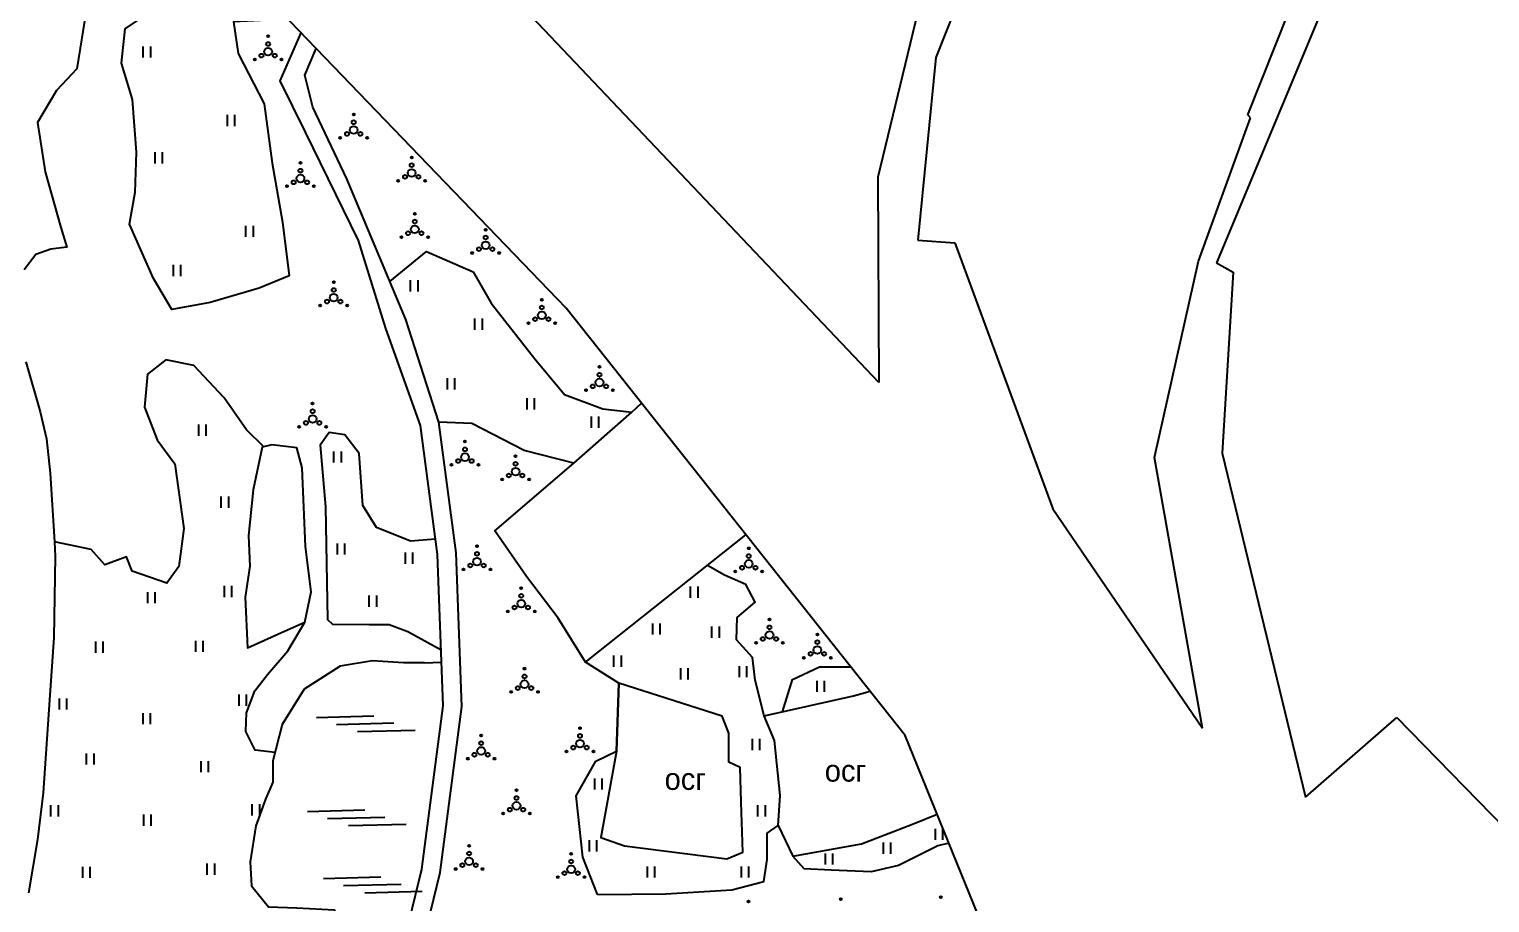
# Model space of a CAD drawing. Header units: millimetres. Extents: x 1379499 to 1411715, y 5652947 to 5671991.
# Drawn here: x 1402090.7 to 1402561.2, y 5660694.8 to 5660976 of the extents above; entities that cross this region are included whole.
import ezdxf

# ---------------------------------------------------------------- set-up
doc = ezdxf.new("R2010")
doc.units = ezdxf.units.MM
doc.layers.add('_5Інше', color=252, linetype='Continuous', lineweight=25)
for name, color, linetype in [('вулиці', 7, 'Continuous'), ('ВулНазва', 7, 'Continuous'), ('на область', 5, 'Continuous'), ('Умовні познач', 7, 'Continuous')]:
    doc.layers.add(name, color=color, linetype=linetype)
picture_1 = doc.add_image_def('image1.bmp', size_in_pixel=(3370, 2384))

# ---------------------------------------------------------------- blocks, each defined once
blk = doc.blocks.new('ЛвЗд')
at = {"layer": '_5Інше', "color": 204, "linetype": 'Continuous'}
for points in [[(46520.792, 28279.703), (46348.954, 27874.137)], [(46139.335, 27860.789), (45882.635, 28130.472)], [(46239.973, 27836.262), (45968.277, 28125.852)], [(46359.295, 27921.749), (46395, 28010)], [(46279.646, 27992.089), (46258.894, 27940.769)], [(46254.764, 27961.789), (46239.997, 27902.338)], [(46258.894, 27940.769), (46252.729, 27881.99)], [(46343.068, 27874.678), (46360.159, 27920.699)], [(46360.159, 27920.699), (46359.295, 27921.749)], [(46239.997, 27902.338), (46239.973, 27836.262)], [(46252.729, 27881.99), (46264.615, 27881.109)], [(46264.615, 27881.109), (46295.749, 27795.23)], [(46328.568, 27811.614), (46343.068, 27874.678)], [(46348.954, 27874.137), (46354.23, 27871.073)], [(46354.23, 27871.073), (46350.427, 27812.848)], [(46247.786, 27722.554), (46139.335, 27860.789)], [(46343.485, 27724.419), (46328.568, 27811.614)], [(46350.427, 27812.848), (46376.535, 27701.961)], [(46295.749, 27795.23), (46343.485, 27724.419)], [(46376.535, 27701.961), (46406.121, 27727.407)], [(46406.121, 27727.407), (46440.74, 27691.61)], [(46285.81, 27627.336), (46247.786, 27722.554)]]:
    blk.add_lwpolyline(points, dxfattribs=at)

msp = doc.modelspace()

# ---------------------------------------------------------------- linework, layer by layer
at = {"layer": 'вулиці', "color": 7, "lineweight": -2}
for p, q in [((1402127.44, 5660966.86), (1402127.44, 5660970.46)), ((1402129.84, 5660966.86), (1402129.84, 5660970.46)), ((1402154.57, 5660944.85), (1402154.57, 5660948.45)), ((1402156.97, 5660944.85), (1402156.97, 5660948.45)), ((1402131.21, 5660932.78), (1402131.21, 5660936.38)), ((1402133.61, 5660932.78), (1402133.61, 5660936.38)), ((1402160.48, 5660909.16), (1402160.48, 5660912.76)), ((1402162.88, 5660909.16), (1402162.88, 5660912.76)), ((1402137.11, 5660896.55), (1402137.11, 5660900.15)), ((1402139.51, 5660896.55), (1402139.51, 5660900.15)), ((1402145.33, 5660845.15), (1402145.33, 5660848.75)), ((1402147.73, 5660845.15), (1402147.73, 5660848.75)), ((1402188.86, 5660836.53), (1402188.86, 5660840.13)), ((1402191.26, 5660836.53), (1402191.26, 5660840.13)), ((1402152.57, 5660821.98), (1402152.57, 5660825.58)), ((1402154.97, 5660821.98), (1402154.97, 5660825.58)), ((1402189.95, 5660806.87), (1402189.95, 5660810.47)), ((1402192.35, 5660806.87), (1402192.35, 5660810.47)), ((1402211.86, 5660803.92), (1402211.86, 5660807.52)), ((1402214.26, 5660803.92), (1402214.26, 5660807.52)), ((1402128.86, 5660791.24), (1402128.86, 5660794.84)), ((1402131.26, 5660791.24), (1402131.26, 5660794.84)), ((1402153.56, 5660793.24), (1402153.56, 5660796.84)), ((1402155.96, 5660793.24), (1402155.96, 5660796.84)), ((1402200.21, 5660790.1), (1402200.21, 5660793.7)), ((1402202.61, 5660790.1), (1402202.61, 5660793.7)), ((1402112.15, 5660775.3), (1402112.15, 5660778.9)), ((1402114.55, 5660775.3), (1402114.55, 5660778.9)), ((1402144.33, 5660775.55), (1402144.33, 5660779.15)), ((1402146.73, 5660775.55), (1402146.73, 5660779.15)), ((1402158.29, 5660758.24), (1402158.29, 5660761.84)), ((1402160.69, 5660758.24), (1402160.69, 5660761.84)), ((1402100.43, 5660757), (1402100.43, 5660760.6)), ((1402102.83, 5660757), (1402102.83, 5660760.6)), ((1402127.37, 5660752.26), (1402127.37, 5660755.86)), ((1402129.77, 5660752.26), (1402129.77, 5660755.86)), ((1402109.16, 5660739.31), (1402109.16, 5660742.91)), ((1402111.56, 5660739.31), (1402111.56, 5660742.91)), ((1402146.07, 5660736.82), (1402146.07, 5660740.42)), ((1402148.47, 5660736.82), (1402148.47, 5660740.42)), ((1402097.69, 5660722.61), (1402097.69, 5660726.21)), ((1402100.09, 5660722.61), (1402100.09, 5660726.21)), ((1402162.54, 5660722.95), (1402162.54, 5660726.55)), ((1402164.94, 5660722.95), (1402164.94, 5660726.55)), ((1402127.62, 5660719.62), (1402127.62, 5660723.22)), ((1402130.02, 5660719.62), (1402130.02, 5660723.22)), ((1402107.91, 5660702.82), (1402107.91, 5660706.42)), ((1402110.31, 5660702.82), (1402110.31, 5660706.42)), ((1402148.06, 5660703.82), (1402148.06, 5660707.42)), ((1402150.46, 5660703.82), (1402150.46, 5660707.42))]:
    msp.add_line(p, q, dxfattribs=at)
at = {"layer": 'вулиці', "color": 7}
for p, q in [((1402213.55, 5660891.59), (1402213.55, 5660895.19)), ((1402215.95, 5660891.59), (1402215.95, 5660895.19)), ((1402234.27, 5660879.27), (1402234.27, 5660882.87)), ((1402236.67, 5660879.27), (1402236.67, 5660882.87)), ((1402225.39, 5660860.06), (1402225.39, 5660863.66)), ((1402227.79, 5660860.06), (1402227.79, 5660863.66)), ((1402251.04, 5660853.65), (1402251.04, 5660857.25)), ((1402253.44, 5660853.65), (1402253.44, 5660857.25)), ((1402271.76, 5660847.74), (1402271.76, 5660851.34)), ((1402274.16, 5660847.74), (1402274.16, 5660851.34)), ((1402303.74, 5660792.97), (1402303.74, 5660796.57)), ((1402306.14, 5660792.97), (1402306.14, 5660796.57)), ((1402291.57, 5660781.16), (1402291.57, 5660784.76)), ((1402293.97, 5660781.16), (1402293.97, 5660784.76)), ((1402310.62, 5660780.11), (1402310.62, 5660783.71)), ((1402313.02, 5660780.11), (1402313.02, 5660783.71)), ((1402279.05, 5660770.77), (1402279.05, 5660774.37)), ((1402281.45, 5660770.77), (1402281.45, 5660774.37)), ((1402319.43, 5660767.42), (1402319.43, 5660771.02)), ((1402321.83, 5660767.42), (1402321.83, 5660771.02)), ((1402300.57, 5660766.72), (1402300.57, 5660770.32)), ((1402302.97, 5660766.72), (1402302.97, 5660770.32)), ((1402344.47, 5660762.67), (1402344.47, 5660766.27)), ((1402346.87, 5660762.67), (1402346.87, 5660766.27)), ((1402323.65, 5660743.95), (1402323.65, 5660747.55)), ((1402326.05, 5660743.95), (1402326.05, 5660747.55)), ((1402272.87, 5660731.26), (1402272.87, 5660734.86)), ((1402275.27, 5660731.26), (1402275.27, 5660734.86)), ((1402325.42, 5660722.63), (1402325.42, 5660726.23)), ((1402327.82, 5660722.63), (1402327.82, 5660726.23)), ((1402271.11, 5660711.36), (1402271.11, 5660714.96)), ((1402273.51, 5660711.36), (1402273.51, 5660714.96)), ((1402382.62, 5660715.06), (1402382.62, 5660718.66)), ((1402385.02, 5660715.06), (1402385.02, 5660718.66)), ((1402347.15, 5660707.1), (1402347.15, 5660710.7)), ((1402349.55, 5660707.1), (1402349.55, 5660710.7)), ((1402365.86, 5660710.59), (1402365.86, 5660714.19)), ((1402368.26, 5660710.59), (1402368.26, 5660714.19)), ((1402289.8, 5660702.9), (1402289.8, 5660706.5)), ((1402292.2, 5660702.9), (1402292.2, 5660706.5)), ((1402320.13, 5660702.9), (1402320.13, 5660706.5)), ((1402322.53, 5660702.9), (1402322.53, 5660706.5))]:
    msp.add_line(p, q, dxfattribs=at)
at = {"layer": 'вулиці', "color": 7, "lineweight": -2}
for points in [[(1402173.99, 5660979.29), (1402156.53, 5660978.44), (1402157.99, 5660968.16), (1402166.39, 5660952.01), (1402168.91, 5660932.92), (1402172.28, 5660913.86), (1402174.38, 5660896.66), (1402164.72, 5660892.67), (1402148.97, 5660888.06), (1402136.59, 5660885.75), (1402130.7, 5660895.82), (1402122.94, 5660913.23), (1402124.81, 5660923.58), (1402125.23, 5660936.38), (1402123.97, 5660953.37), (1402120.46, 5660965.03), (1402121.64, 5660976.13), (1402136.29, 5660986.06), (1402140.16, 5660993.46), (1402136.29, 5660996.15), (1402128.03, 5660994.13), (1402117.09, 5660998.33), (1402109.5, 5661004.78), (1402101.69, 5661012.99)], [(1401993.85, 5660333.84), (1402016.09, 5660387.17), (1402038.26, 5660423.16), (1402065.06, 5660461), (1402104.81, 5660504.05), (1402120.79, 5660523.64), (1402142.22, 5660546.5), (1402169.52, 5660585.43), (1402192.15, 5660624.19), (1402203.24, 5660650.49), (1402207.91, 5660667.79), (1402217.15, 5660705.62), (1402224.07, 5660758.23), (1402222.22, 5660806.89), (1402216.68, 5660848.42), (1402205.54, 5660879.67), (1402196.77, 5660908.04), (1402179.64, 5660942.88), (1402171.56, 5660959.4), (1402178.31, 5660974.8)], [(1402209.02, 5660648.89), (1402213.72, 5660666.29), (1402223.05, 5660704.52), (1402230.09, 5660757.95), (1402228.2, 5660807.41), (1402222.59, 5660849.48), (1402212.02, 5660882.52), (1402192.96, 5660927.84), (1402182.09, 5660950.93), (1402179.42, 5660961.21), (1402183.1, 5660969.83)], [(1402206.88, 5660894.75), (1402218.69, 5660904.49), (1402233.69, 5660897.87), (1402239.46, 5660887.78), (1402253.59, 5660869.92), (1402263.1, 5660858.4), (1402275.5, 5660853.79), (1402284.83, 5660852.73)], [(1402166.23, 5660841.56), (1402160.65, 5660847.06), (1402153.51, 5660857.37), (1402143.71, 5660867.72), (1402134.72, 5660869.57), (1402128.77, 5660864.95), (1402127.84, 5660854.38), (1402131.94, 5660843.81), (1402137.63, 5660836.15), (1402140.44, 5660815.27), (1402138.89, 5660803.1), (1402135, 5660797.66), (1402123.86, 5660801.54), (1402122.04, 5660806.2), (1402115.04, 5660803.62), (1402110.64, 5660808.54), (1402098.86, 5660810.99)], [(1402266.1, 5660836.31), (1402284.83, 5660852.73), (1402287.91, 5660855.64)], [(1402221.55, 5660811.91), (1402213.49, 5660811.17), (1402202.56, 5660815.63), (1402198.1, 5660822.67), (1402196.94, 5660839.4), (1402192.34, 5660845.44), (1402187.3, 5660846.16), (1402184.43, 5660842.13), (1402186.15, 5660822.29), (1402186.8, 5660785.98), (1402188.41, 5660784.52), (1402200.2, 5660784.36), (1402206.67, 5660784.36), (1402212.64, 5660782.1), (1402223.39, 5660776.28)], [(1402279.9, 5660743.65), (1402280.63, 5660765.52), (1402269.91, 5660772.27), (1402261.09, 5660786.47), (1402250.86, 5660799.81), (1402240.62, 5660814.58), (1402266.1, 5660836.31), (1402250.11, 5660840.41), (1402233.21, 5660849.08), (1402222.59, 5660849.48)], [(1402169.88, 5660743.14), (1402163.45, 5660743.96), (1402160.47, 5660749.92), (1402160.73, 5660756), (1402163.37, 5660763.05), (1402167.45, 5660768.32), (1402173.94, 5660775.87), (1402179.49, 5660785.17), (1402181.51, 5660794.87), (1402179.68, 5660809.51), (1402178.58, 5660834.86), (1402176.93, 5660841.26), (1402168.87, 5660842.18), (1402165.75, 5660841.44), (1402162.82, 5660827.72), (1402161.35, 5660813.07), (1402161.72, 5660803.19), (1402160.25, 5660793.2), (1402160.98, 5660776.91), (1402172.9, 5660782.21), (1402179.49, 5660785.17)], [(1402269.91, 5660772.27), (1402321.55, 5660813.28)], [(1402327.46, 5660755.02), (1402324.57, 5660766.49), (1402323.63, 5660773.77), (1402318.46, 5660779.41), (1402318.69, 5660786.69), (1402324.57, 5660791.62), (1402321.51, 5660797.25), (1402314.7, 5660800.3), (1402309.14, 5660803.43)], [(1402218.03, 5660772.07), (1402211.3, 5660772.06), (1402201.28, 5660772.69), (1402190.8, 5660770.97), (1402179.22, 5660763.62), (1402172.18, 5660752.21), (1402169.21, 5660740.49), (1402169.21, 5660733.61), (1402166.85, 5660728.21), (1402163.72, 5660719.61), (1402161.84, 5660708.04), (1402162.31, 5660700.23), (1402167.79, 5660693.51), (1402176.87, 5660693.19), (1402189.07, 5660692.57), (1402191.26, 5660683.03), (1402195.8, 5660678.97), (1402204.46, 5660676.85)], [(1402218.03, 5660772.07), (1402223.54, 5660772.29)], [(1402333.31, 5660756.32), (1402336.55, 5660766.73), (1402345.25, 5660770.72), (1402355.34, 5660770.72)], [(1402273.73, 5660697.51), (1402269.05, 5660709.5), (1402266.88, 5660729.2), (1402273.21, 5660740.4), (1402279.9, 5660743.65), (1402274.84, 5660715.83), (1402282.43, 5660713.12), (1402315.35, 5660708.96), (1402320.6, 5660711.13), (1402320.06, 5660727.21), (1402319.7, 5660738.41), (1402316.08, 5660740.04), (1402316.08, 5660749.44), (1402313.91, 5660754.86), (1402280.63, 5660765.52), (1402279.9, 5660743.65)], [(1402273.73, 5660697.51), (1402295.8, 5660697.69), (1402316.97, 5660698.96), (1402327.28, 5660701.67), (1402328.36, 5660708.71), (1402328.36, 5660717.21), (1402331.98, 5660719.74), (1402332.53, 5660729.37), (1402330.72, 5660747.07), (1402327.46, 5660755.02), (1402356.22, 5660761.41), (1402361.56, 5660762.89)], [(1402331.98, 5660719.74), (1402336.7, 5660709.84), (1402358.77, 5660713.82), (1402375.23, 5660720.14), (1402383.15, 5660723.36)], [(1402386.95, 5660714.01), (1402383.37, 5660713.1), (1402370.71, 5660706.77), (1402361.85, 5660704.78), (1402349, 5660705.33), (1402340.32, 5660705.69), (1402336.7, 5660709.84)]]:
    msp.add_lwpolyline(points, dxfattribs=at)
at = {"layer": 'вулиці', "color": 7}
for points in [[(1402109.14, 5660982.56), (1402106.06, 5660963.25), (1402099.51, 5660956.27), (1402093.4, 5660946.03), (1402095.8, 5660930.11), (1402100.82, 5660912.23), (1402102.79, 5660905.9), (1402097.61, 5660905.26), (1402092.86, 5660903.45), (1402089.01, 5660898.54)], [(1402089.58, 5660868.96), (1402094.22, 5660852.9), (1402096.26, 5660844.2), (1402097.39, 5660833.15), (1402098.86, 5660810.99), (1402099.09, 5660806.24), (1402098.63, 5660780.16), (1402097.27, 5660760.14), (1402095.23, 5660730.21), (1402093.31, 5660715.17), (1402090.47, 5660698.01)]]:
    msp.add_lwpolyline(points, dxfattribs=at)
for centre, radius in [((1402167.65, 5660973.76), 0.312), ((1402167.65, 5660968.76), 1.25), ((1402167.65, 5660971.26), 0.625), ((1402163.32, 5660966.26), 0.312), ((1402165.48, 5660967.51), 0.625), ((1402169.81, 5660967.51), 0.625), ((1402171.98, 5660966.26), 0.312), ((1402195.21, 5660943.57), 1.25), ((1402195.21, 5660946.07), 0.625), ((1402195.21, 5660948.57), 0.312), ((1402190.88, 5660941.07), 0.312), ((1402193.04, 5660942.32), 0.625), ((1402197.37, 5660942.32), 0.625), ((1402199.54, 5660941.07), 0.312), ((1402178.05, 5660930.47), 0.625), ((1402178.05, 5660932.97), 0.312), ((1402213.89, 5660929.74), 1.25), ((1402213.89, 5660932.24), 0.625), ((1402213.89, 5660934.74), 0.312), ((1402175.88, 5660926.72), 0.625), ((1402178.05, 5660927.97), 1.25), ((1402180.21, 5660926.72), 0.625), ((1402209.56, 5660927.24), 0.312), ((1402211.73, 5660928.49), 0.625), ((1402216.06, 5660928.49), 0.625), ((1402218.22, 5660927.24), 0.312), ((1402173.72, 5660925.47), 0.312), ((1402182.38, 5660925.47), 0.312), ((1402214.89, 5660916.59), 0.312), ((1402214.89, 5660911.59), 1.25), ((1402214.89, 5660914.09), 0.625), ((1402210.56, 5660909.09), 0.312), ((1402212.72, 5660910.34), 0.625), ((1402217.05, 5660910.34), 0.625), ((1402219.22, 5660909.09), 0.312), ((1402237.72, 5660906.47), 1.25), ((1402237.72, 5660908.97), 0.625), ((1402237.72, 5660911.47), 0.312), ((1402233.39, 5660903.97), 0.312), ((1402235.55, 5660905.22), 0.625), ((1402239.88, 5660905.22), 0.625), ((1402242.05, 5660903.97), 0.312), ((1402188.78, 5660894.58), 0.312), ((1402186.61, 5660888.33), 0.625), ((1402188.78, 5660889.58), 1.25), ((1402188.78, 5660892.08), 0.625), ((1402190.94, 5660888.33), 0.625), ((1402255.81, 5660888.92), 0.312), ((1402184.45, 5660887.08), 0.312), ((1402193.11, 5660887.08), 0.312), ((1402255.81, 5660883.92), 1.25), ((1402255.81, 5660886.42), 0.625), ((1402251.48, 5660881.42), 0.312), ((1402253.64, 5660882.67), 0.625), ((1402257.97, 5660882.67), 0.625), ((1402260.14, 5660881.42), 0.312), ((1402274.37, 5660864.79), 0.625), ((1402274.37, 5660867.29), 0.312), ((1402272.2, 5660861.04), 0.625), ((1402274.37, 5660862.29), 1.25), ((1402276.53, 5660861.04), 0.625), ((1402181.98, 5660855.54), 0.312), ((1402270.04, 5660859.79), 0.312), ((1402278.7, 5660859.79), 0.312), ((1402181.98, 5660850.54), 1.25), ((1402181.98, 5660853.04), 0.625), ((1402177.65, 5660848.04), 0.312), ((1402179.82, 5660849.29), 0.625), ((1402184.15, 5660849.29), 0.625), ((1402186.31, 5660848.04), 0.312), ((1402231.05, 5660840.76), 0.625), ((1402231.05, 5660843.26), 0.312), ((1402228.88, 5660837.01), 0.625), ((1402231.05, 5660838.26), 1.25), ((1402233.21, 5660837.01), 0.625), ((1402247.36, 5660836.11), 0.625), ((1402247.36, 5660838.61), 0.312), ((1402226.72, 5660835.76), 0.312), ((1402235.38, 5660835.76), 0.312), ((1402245.19, 5660832.36), 0.625), ((1402247.36, 5660833.61), 1.25), ((1402249.52, 5660832.36), 0.625), ((1402243.03, 5660831.11), 0.312), ((1402251.69, 5660831.11), 0.312), ((1402234.93, 5660809.64), 0.312), ((1402322.46, 5660808.91), 0.312), ((1402232.76, 5660803.39), 0.625), ((1402234.93, 5660804.64), 1.25), ((1402234.93, 5660807.14), 0.625), ((1402237.09, 5660803.39), 0.625), ((1402322.46, 5660803.91), 1.25), ((1402322.46, 5660806.41), 0.625), ((1402230.6, 5660802.14), 0.312), ((1402239.26, 5660802.14), 0.312), ((1402318.13, 5660801.41), 0.312), ((1402320.3, 5660802.66), 0.625), ((1402324.63, 5660802.66), 0.625), ((1402326.79, 5660801.41), 0.312), ((1402249.18, 5660796.12), 0.312), ((1402247.02, 5660789.87), 0.625), ((1402249.18, 5660791.12), 1.25), ((1402249.18, 5660793.62), 0.625), ((1402251.35, 5660789.87), 0.625), ((1402244.85, 5660788.62), 0.312), ((1402253.51, 5660788.62), 0.312), ((1402329.15, 5660785.99), 0.312), ((1402326.98, 5660779.74), 0.625), ((1402329.15, 5660780.99), 1.25), ((1402329.15, 5660783.49), 0.625), ((1402331.31, 5660779.74), 0.625), ((1402344.56, 5660781.19), 0.312), ((1402324.82, 5660778.49), 0.312), ((1402333.48, 5660778.49), 0.312), ((1402342.39, 5660774.94), 0.625), ((1402344.56, 5660776.19), 1.25), ((1402344.56, 5660778.69), 0.625), ((1402346.73, 5660774.94), 0.625), ((1402340.23, 5660773.69), 0.312), ((1402348.89, 5660773.69), 0.312), ((1402250.24, 5660765.17), 1.25), ((1402250.24, 5660767.67), 0.625), ((1402250.24, 5660770.17), 0.312), ((1402245.91, 5660762.67), 0.312), ((1402248.07, 5660763.92), 0.625), ((1402252.4, 5660763.92), 0.625), ((1402254.57, 5660762.67), 0.312), ((1402236.26, 5660748.7), 0.312), ((1402268.1, 5660746.03), 1.25), ((1402268.1, 5660748.53), 0.625), ((1402268.1, 5660751.03), 0.312), ((1402234.09, 5660742.45), 0.625), ((1402236.26, 5660743.7), 1.25), ((1402236.26, 5660746.2), 0.625), ((1402238.42, 5660742.45), 0.625), ((1402263.77, 5660743.53), 0.312), ((1402265.94, 5660744.78), 0.625), ((1402270.27, 5660744.78), 0.625), ((1402272.43, 5660743.53), 0.312), ((1402231.93, 5660741.2), 0.312), ((1402240.59, 5660741.2), 0.312), ((1402247.65, 5660728.53), 0.625), ((1402247.65, 5660731.03), 0.312), ((1402243.32, 5660723.53), 0.312), ((1402245.49, 5660724.78), 0.625), ((1402247.65, 5660726.03), 1.25), ((1402249.82, 5660724.78), 0.625), ((1402251.98, 5660723.53), 0.312), ((1402232.38, 5660710.68), 0.625), ((1402232.38, 5660713.18), 0.312), ((1402265.26, 5660710.6), 0.312), ((1402228.05, 5660705.68), 0.312), ((1402230.21, 5660706.93), 0.625), ((1402232.38, 5660708.18), 1.25), ((1402234.54, 5660706.93), 0.625), ((1402236.71, 5660705.68), 0.312), ((1402263.09, 5660704.35), 0.625), ((1402265.26, 5660705.6), 1.25), ((1402265.26, 5660708.1), 0.625), ((1402267.42, 5660704.35), 0.625), ((1402260.93, 5660703.1), 0.312), ((1402269.59, 5660703.1), 0.312), ((1402322.41, 5660695.22), 0.312), ((1402352.15, 5660695.95), 0.312), ((1402384.31, 5660696.59), 0.312)]:
    msp.add_circle(centre, radius, dxfattribs=at)
at = {"layer": 'Умовні познач', "color": 0, "lineweight": 25}
for p, q in [((1402183.19, 5660754.45), (1402201.69, 5660754.97)), ((1402189.64, 5660752.18), (1402208.14, 5660752.7)), ((1402196.46, 5660749.91), (1402214.97, 5660750.42)), ((1402180.29, 5660724.18), (1402198.79, 5660724.7)), ((1402186.73, 5660721.91), (1402205.23, 5660722.42)), ((1402193.56, 5660719.64), (1402212.06, 5660720.15)), ((1402185.5, 5660702.6), (1402204, 5660703.11)), ((1402191.95, 5660700.32), (1402210.45, 5660700.84)), ((1402198.77, 5660698.05), (1402217.27, 5660698.56))]:
    msp.add_line(p, q, dxfattribs=at)

# ---------------------------------------------------------------- block references
at = {"layer": 'ВулНазва', "color": 7, "lineweight": 9, "rotation": 0.3369352804739994}
msp.add_blockref('ЛвЗд', (1356288.93, 5632754.59), dxfattribs=at)

# ---------------------------------------------------------------- texts
at = {"layer": 'вулиці', "color": 7}
for p in [(1402346.94, 5660733.81), (1402295.36, 5660731.15)]:
    msp.add_text('осг', height=7, dxfattribs=at).set_placement(p)

# ---------------------------------------------------------------- pictures from other files: only their frames are drawn
at = {"layer": 'на область', "color": 7, "lineweight": -2}
image = msp.add_image(picture_1, insert=(1395288.55, 5652947.02), size_in_units=(16426, 11620.05), dxfattribs=at)
image.dxf.flags = 7

doc.saveas('drawing.dxf')
